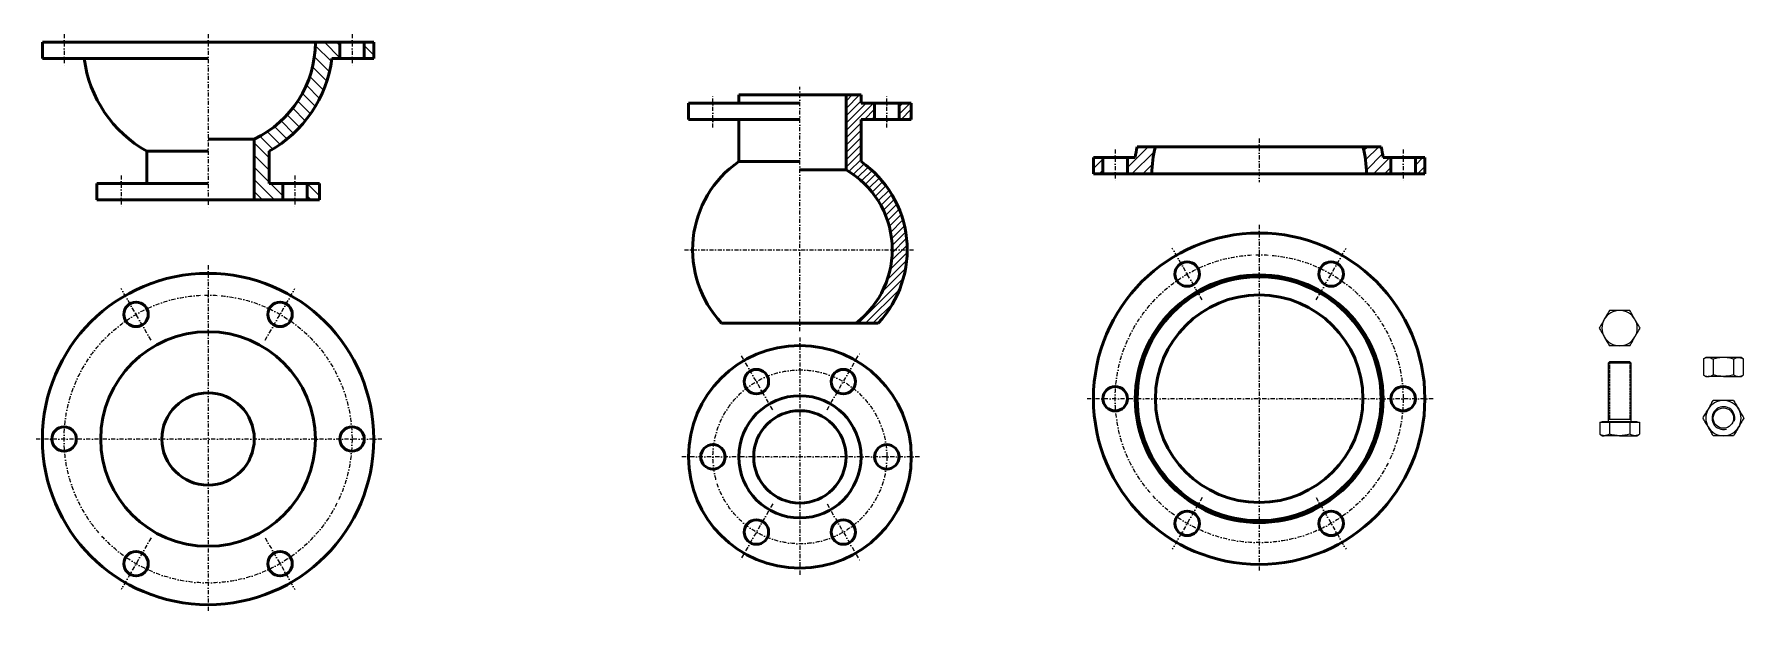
# Model space of a CAD drawing. Header units: millimetres. Extents: x 14703 to 23520, y 175 to 1762.
# Drawn here: x 14703 to 17849, y 349 to 1414 of the extents above; entities that cross this region are included whole.
import ezdxf

# ---------------------------------------------------------------- set-up
doc = ezdxf.new("R2010")
doc.units = ezdxf.units.MM
doc.header["$LTSCALE"] = 0.3
doc.linetypes.add('DASHDOTX2', pattern=[50.8, 25.4, -12.7, 0, -12.7])
doc.linetypes.add('HIDDEN', pattern=[9.525, 6.35, -3.175])
for name, color, linetype, lineweight in [('Contorno', 5, 'Continuous', 50), ('Hachura', 252, 'Continuous', 15), ('Linha de Centro', 46, 'DASHDOTX2', 9)]:
    doc.layers.add(name, color=color, linetype=linetype, lineweight=lineweight)

msp = doc.modelspace()

# ---------------------------------------------------------------- hatches: boundary and pattern name
at = {"layer": 'Hachura'}
h = msp.add_hatch(dxfattribs=at)
h.set_pattern_fill('ANSI31', color=256, scale=5, angle=90)
h.set_pattern_definition([(135, (-3374.57, -756.258), (-11.22532, -11.22532), [])])
h.paths.add_polyline_path([(15265.39, 1398.986), (15220.39, 1398.986, -0.28914733), (15107.89, 1220.713), (15107.89, 1108.986), (15160.39, 1108.986), (15160.39, 1138.986), (15135.39, 1138.986), (15135.39, 1198.378, 0.2364906), (15250.925, 1368.986), (15265.39, 1368.986)])
h.paths.add_polyline_path([(15327.89, 1398.986), (15310.39, 1398.986), (15310.39, 1368.986), (15327.89, 1368.986)])
h.paths.add_polyline_path([(15227.89, 1138.986), (15205.39, 1138.986), (15205.39, 1108.986), (15227.89, 1108.986)], flags=17)
h = msp.add_hatch(dxfattribs=at)
h.set_pattern_fill('ANSI31', color=256, scale=3)
h.set_pattern_definition([(45, (-3374.571, -756.258), (-6.735192, 6.735192), [])])
h.paths.add_polyline_path([(16224.633, 1257.004), (16249.633, 1257.004), (16249.633, 1287.004), (16224.633, 1287.004), (16224.633, 1302.004), (16197.133, 1302.004), (16197.133, 1164.228, -0.26794919), (16282.133, 1017.004), (16309.633, 1017.004, 0.24597637), (16224.633, 1179.331)])
h.paths.add_polyline_path([(16317.133, 1287.004), (16294.633, 1287.004), (16294.633, 1257.004), (16317.133, 1257.004)])
h.paths.add_polyline_path([(16309.633, 1017.004), (16282.133, 1017.004, -0.23349854), (16215.453, 882.004), (16256.29, 882.004, 0.19040403)])
h = msp.add_hatch(dxfattribs=at)
h.set_pattern_fill('ANSI31', color=256, scale=4.5)
h.set_pattern_definition([(45, (-3374.57, -756.258), (-10.102788, 10.102788), [])])
h.paths.add_polyline_path([(16669.928, 1186.649), (16652.428, 1186.649), (16652.428, 1156.649), (16669.928, 1156.649)])
h.paths.add_polyline_path([(16766.362, 1206.649), (16732.928, 1206.649, 0.02208698), (16729.393, 1186.649), (16714.928, 1186.649), (16714.928, 1156.649), (16759.928, 1156.649, -0.06407497)])
h.paths.add_polyline_path([(17199.928, 1186.649), (17185.463, 1186.649, 0.02208698), (17181.927, 1206.649), (17148.494, 1206.649, -0.06407497), (17154.928, 1156.649), (17199.928, 1156.649)])
h.paths.add_polyline_path([(17262.428, 1186.649), (17244.928, 1186.649), (17244.928, 1156.649), (17262.428, 1156.649)])

# ---------------------------------------------------------------- linework, layer by layer
at = {"layer": 'Contorno'}
for p, q in [((15022.89, 1398.986), (14717.89, 1398.986)), ((14717.89, 1398.986), (14717.89, 1368.986)), ((15022.89, 1398.986), (15327.89, 1398.986)), ((15265.39, 1398.986), (15265.39, 1368.986)), ((15310.39, 1398.986), (15310.39, 1368.986)), ((15327.89, 1398.986), (15327.89, 1368.986)), ((15022.89, 1368.986), (14717.89, 1368.986)), ((15250.925, 1368.986), (15327.89, 1368.986)), ((16112.133, 1302.004), (15999.633, 1302.004)), ((15999.633, 1287.004), (15999.633, 1302.004)), ((16112.133, 1302.004), (16224.633, 1302.004)), ((16197.133, 1164.228), (16197.133, 1302.004)), ((16224.633, 1287.004), (16224.633, 1302.004)), ((16112.133, 1287.004), (15907.133, 1287.004)), ((15907.133, 1257.004), (15907.133, 1287.004)), ((16224.633, 1287.004), (16317.133, 1287.004)), ((16249.633, 1257.004), (16249.633, 1287.004)), ((16294.633, 1257.004), (16294.633, 1287.004)), ((16317.133, 1257.004), (16317.133, 1287.004)), ((16112.133, 1257.004), (15907.133, 1257.004)), ((15999.633, 1179.331), (15999.633, 1257.004)), ((16224.633, 1257.004), (16317.133, 1257.004)), ((16224.633, 1179.331), (16224.633, 1257.004)), ((14910.39, 1198.378), (14910.39, 1138.986)), ((14910.39, 1198.378), (15022.89, 1198.378)), ((15107.89, 1220.713), (15022.89, 1220.713)), ((15107.89, 1220.713), (15107.89, 1108.986)), ((15135.39, 1198.378), (15135.39, 1138.986)), ((16957.428, 1206.649), (16732.928, 1206.649)), ((16957.428, 1206.649), (17181.927, 1206.649)), ((15999.633, 1179.331), (16112.133, 1179.331)), ((16197.133, 1164.228), (16112.133, 1164.228)), ((16729.393, 1186.649), (16652.428, 1186.649)), ((16652.428, 1186.649), (16652.428, 1156.649)), ((16669.928, 1186.649), (16669.928, 1156.649)), ((16714.928, 1186.649), (16714.928, 1156.649)), ((17185.463, 1186.649), (17262.428, 1186.649)), ((17199.928, 1186.649), (17199.928, 1156.649)), ((17244.928, 1186.649), (17244.928, 1156.649)), ((17262.428, 1186.649), (17262.428, 1156.649)), ((15022.89, 1138.986), (14817.89, 1138.986)), ((14817.89, 1138.986), (14817.89, 1108.986)), ((15135.39, 1138.986), (15227.89, 1138.986)), ((15160.39, 1138.986), (15160.39, 1108.986)), ((15205.39, 1138.986), (15205.39, 1108.986)), ((15227.89, 1138.986), (15227.89, 1108.986)), ((16957.428, 1156.649), (16652.428, 1156.649)), ((16957.428, 1156.649), (17262.428, 1156.649)), ((15022.89, 1108.986), (14817.89, 1108.986)), ((15022.89, 1108.986), (15227.89, 1108.986)), ((16112.133, 882.004), (15967.976, 882.004)), ((16112.133, 882.004), (16256.29, 882.004))]:
    msp.add_line(p, q, dxfattribs=at)
at = {"layer": 'Contorno', "linetype": 'Continuous', "lineweight": 15}
for p, q in [((17779.377, 818.731), (17775.349, 816.405)), ((17783.731, 818.731), (17779.377, 818.731)), ((17811.877, 818.731), (17783.731, 818.731)), ((17840.023, 818.731), (17811.877, 818.731)), ((17844.377, 818.731), (17840.023, 818.731)), ((17848.405, 816.405), (17844.377, 818.731)), ((17602.3, 811), (17599.833, 808.533)), ((17599.833, 808.533), (17599.833, 700.651)), ((17620.833, 808.533), (17599.833, 808.533)), ((17620.833, 811), (17602.3, 811)), ((17639.366, 811), (17620.833, 811)), ((17641.833, 808.533), (17620.833, 808.533)), ((17641.833, 808.533), (17639.366, 811)), ((17641.833, 700.651), (17641.833, 808.533)), ((17775.349, 816.405), (17775.349, 786.156)), ((17793.113, 815.828), (17793.113, 786.733)), ((17830.641, 815.828), (17830.641, 786.733)), ((17848.405, 816.405), (17848.405, 786.156)), ((17775.349, 786.156), (17779.377, 783.831)), ((17779.377, 783.831), (17783.731, 783.831)), ((17811.877, 783.831), (17783.731, 783.831)), ((17811.877, 783.831), (17840.023, 783.831)), ((17840.023, 783.831), (17844.377, 783.831)), ((17844.377, 783.831), (17848.405, 786.156)), ((17584.305, 699.651), (17584.305, 677.553)), ((17584.305, 699.651), (17592.687, 699.651)), ((17588.333, 700.651), (17588.333, 699.651)), ((17588.333, 700.651), (17653.333, 700.651)), ((17592.687, 699.651), (17602.069, 699.651)), ((17602.069, 699.651), (17602.069, 677.553)), ((17602.069, 699.651), (17620.833, 699.651)), ((17620.833, 699.651), (17639.597, 699.651)), ((17639.597, 699.651), (17639.597, 677.553)), ((17639.597, 699.651), (17648.979, 699.651)), ((17648.979, 699.651), (17657.361, 699.651)), ((17653.333, 699.651), (17653.333, 700.651)), ((17657.361, 699.651), (17657.361, 677.553)), ((17584.305, 677.553), (17589.333, 674.651)), ((17589.333, 674.651), (17592.687, 674.651)), ((17620.833, 674.651), (17592.687, 674.651)), ((17620.833, 674.651), (17648.979, 674.651)), ((17648.979, 674.651), (17652.333, 674.651)), ((17652.333, 674.651), (17657.361, 677.553))]:
    msp.add_line(p, q, dxfattribs=at)
at = {"layer": 'Contorno', "color": 251, "linetype": 'HIDDEN', "lineweight": 9, "true_color": 0x636466}
for p, q in [((17602.3, 811), (17602.3, 705.151)), ((17639.366, 811), (17639.366, 705.151))]:
    msp.add_line(p, q, dxfattribs=at)
at = {"layer": 'Contorno', "linetype": 'Continuous', "lineweight": 0}
msp.add_line((17599.833, 705.151), (17641.833, 705.151), dxfattribs=at)
at = {"layer": 'Contorno'}
for centre, radius in [((16957.428, 742.793), 305), ((16824.928, 972.29), 22.5), ((17089.928, 972.29), 22.5), ((15022.89, 668.587), 305), ((16957.428, 742.793), 228.035), ((16957.428, 742.793), 224.499), ((14890.39, 898.084), 22.5), ((15155.39, 898.084), 22.5), ((16957.428, 742.793), 191.066), ((15022.89, 668.587), 197.5), ((16112.133, 635.758), 205), ((16032.133, 774.322), 22.5), ((16192.133, 774.322), 22.5), ((16692.428, 742.793), 22.5), ((17222.428, 742.793), 22.5), ((15022.89, 668.587), 85), ((16112.133, 635.758), 112.5), ((16112.133, 635.758), 85), ((14757.89, 668.587), 22.5), ((15287.89, 668.587), 22.5), ((15952.133, 635.758), 22.5), ((16272.133, 635.758), 22.5), ((16824.928, 513.296), 22.5), ((17089.928, 513.296), 22.5), ((16032.133, 497.194), 22.5), ((16192.133, 497.194), 22.5), ((14890.39, 439.09), 22.5), ((15155.39, 439.09), 22.5)]:
    msp.add_circle(centre, radius, dxfattribs=at)
at = {"layer": 'Contorno', "linetype": 'Continuous', "lineweight": 15}
msp.add_circle((17811.877, 707.151), 18.75, dxfattribs=at)
at = {"layer": 'Contorno'}
for centre, radius, start, end in [((15022.89, 1398.986), 197.5, 295.491662, 0), ((15022.89, 1398.986), 230, 187.494717, 240.716556), ((15022.89, 1398.986), 230, 299.283444, 352.505283), ((16957.428, 1156.649), 230, 167.444142, 172.505283), ((16957.428, 1156.649), 197.5, 165.335146, 180), ((16957.428, 1156.649), 197.5, 0, 14.664854), ((16957.428, 1156.649), 230, 7.494717, 12.555858), ((16112.133, 1017.004), 197.5, 124.723749, 223.121232), ((16112.133, 1017.004), 170, 307.428006, 60), ((16112.133, 1017.004), 197.5, 316.878768, 55.276251)]:
    msp.add_arc(centre, radius, start, end, dxfattribs=at)
at = {"layer": 'Contorno', "linetype": 'Continuous', "lineweight": 15}
for centre, start, end in [((17620.833, 872.711), 150, 210), ((17620.833, 872.711), 90, 150), ((17620.833, 872.711), 30, 90), ((17620.833, 872.711), 330, 30), ((17620.833, 872.711), 210, 270), ((17620.833, 872.711), 270, 330), ((17811.877, 707.151), 90, 150), ((17811.877, 707.151), 30, 90), ((17811.877, 707.151), 150, 210), ((17811.877, 707.151), 330, 30), ((17811.877, 707.151), 210, 270), ((17811.877, 707.151), 270, 330)]:
    msp.add_arc(centre, 32.5, start, end, dxfattribs=at)
at = {"layer": 'Contorno', "color": 251, "linetype": 'Continuous', "lineweight": 9, "true_color": 0x636466}
msp.add_arc((17811.877, 707.151), 21, 345, 285, dxfattribs=at)
at = {"layer": 'Contorno', "linetype": 'Continuous', "lineweight": 15}
for points, knots in [([(17592.687, 888.961), (17592.289, 888.271), (17591.889, 887.578), (17591.093, 886.199), (17590.696, 885.511), (17589.509, 883.456), (17588.723, 882.095), (17586.38, 878.036), (17584.836, 875.362), (17583.305, 872.711)], [0, 0, 0, 0, 0.125, 0.125, 0.25, 0.25, 0.5, 0.5, 1, 1, 1, 1]), ([(17602.069, 905.211), (17600.535, 902.553), (17598.989, 899.875), (17595.864, 894.463), (17594.286, 891.729), (17592.687, 888.961)], [0, 0, 0, 0, 0.5, 0.5, 1, 1, 1, 1]), ([(17620.833, 905.211), (17619.246, 905.211), (17617.654, 905.211), (17614.458, 905.211), (17612.876, 905.211), (17608.177, 905.211), (17605.104, 905.211), (17602.069, 905.211)], [0, 0, 0, 0, 0.25, 0.25, 0.5, 0.5, 1, 1, 1, 1]), ([(17639.597, 905.211), (17638.071, 905.211), (17636.529, 905.211), (17633.414, 905.211), (17631.853, 905.211), (17627.156, 905.211), (17624.005, 905.211), (17620.833, 905.211)], [0, 0, 0, 0, 0.25, 0.25, 0.5, 0.5, 1, 1, 1, 1]), ([(17648.979, 888.961), (17648.581, 889.65), (17648.181, 890.343), (17647.384, 891.723), (17646.988, 892.41), (17645.801, 894.466), (17645.015, 895.827), (17642.672, 899.885), (17641.128, 902.559), (17639.597, 905.211)], [0, 0, 0, 0, 0.125, 0.125, 0.25, 0.25, 0.5, 0.5, 1, 1, 1, 1]), ([(17658.361, 872.711), (17656.826, 875.369), (17655.28, 878.047), (17652.156, 883.458), (17650.577, 886.192), (17648.979, 888.961)], [0, 0, 0, 0, 0.5, 0.5, 1, 1, 1, 1]), ([(17583.305, 872.711), (17584.84, 870.053), (17586.386, 867.375), (17589.51, 861.963), (17591.089, 859.229), (17592.687, 856.461)], [0, 0, 0, 0, 0.5, 0.5, 1, 1, 1, 1]), ([(17592.687, 856.461), (17593.085, 855.771), (17593.486, 855.078), (17594.282, 853.699), (17594.679, 853.011), (17595.866, 850.956), (17596.651, 849.595), (17598.995, 845.536), (17600.538, 842.862), (17602.069, 840.211)], [0, 0, 0, 0, 0.125, 0.125, 0.25, 0.25, 0.5, 0.5, 1, 1, 1, 1]), ([(17639.597, 840.211), (17641.132, 842.869), (17642.678, 845.547), (17645.802, 850.958), (17647.381, 853.692), (17648.979, 856.461)], [0, 0, 0, 0, 0.5, 0.5, 1, 1, 1, 1]), ([(17648.979, 856.461), (17649.377, 857.15), (17649.777, 857.843), (17650.574, 859.223), (17650.971, 859.91), (17652.157, 861.966), (17652.943, 863.327), (17655.286, 867.385), (17656.83, 870.059), (17658.361, 872.711)], [0, 0, 0, 0, 0.125, 0.125, 0.25, 0.25, 0.5, 0.5, 1, 1, 1, 1]), ([(17620.833, 840.211), (17619.246, 840.211), (17617.654, 840.211), (17614.458, 840.211), (17612.876, 840.211), (17608.177, 840.211), (17605.104, 840.211), (17602.069, 840.211)], [0, 0, 0, 0, 0.25, 0.25, 0.5, 0.5, 1, 1, 1, 1]), ([(17639.597, 840.211), (17638.071, 840.211), (17636.529, 840.211), (17633.414, 840.211), (17631.853, 840.211), (17627.156, 840.211), (17624.005, 840.211), (17620.833, 840.211)], [0, 0, 0, 0, 0.25, 0.25, 0.5, 0.5, 1, 1, 1, 1]), ([(17775.349, 816.382), (17776.555, 817.02), (17777.769, 817.553), (17780.554, 818.454), (17782.133, 818.731), (17783.731, 818.731)], [0.108417165, 0.108417165, 0.108417165, 0.108417165, 0.5, 0.5, 1, 1, 1, 1]), ([(17783.731, 818.731), (17784.129, 818.731), (17784.529, 818.714), (17785.326, 818.646), (17785.723, 818.596), (17786.909, 818.396), (17787.695, 818.2), (17790.038, 817.441), (17791.582, 816.712), (17793.113, 815.828)], [0, 0, 0, 0, 0.125, 0.125, 0.25, 0.25, 0.5, 0.5, 1, 1, 1, 1]), ([(17811.877, 818.731), (17810.29, 818.731), (17808.699, 818.663), (17806.304, 818.462), (17805.508, 818.379), (17803.925, 818.182), (17803.138, 818.069), (17799.221, 817.433), (17796.147, 816.704), (17793.113, 815.828)], [0, 0, 0, 0, 0.25, 0.25, 0.375, 0.375, 0.5, 0.5, 1, 1, 1, 1]), ([(17830.641, 815.828), (17829.115, 816.268), (17827.575, 816.673), (17824.46, 817.39), (17822.897, 817.7), (17818.198, 818.458), (17815.048, 818.731), (17811.877, 818.731)], [0, 0, 0, 0, 0.25, 0.25, 0.5, 0.5, 1, 1, 1, 1]), ([(17830.641, 815.828), (17832.175, 816.714), (17833.721, 817.444), (17836.846, 818.454), (17838.424, 818.731), (17840.023, 818.731)], [0, 0, 0, 0, 0.5, 0.5, 1, 1, 1, 1]), ([(17840.023, 818.731), (17840.421, 818.731), (17840.821, 818.714), (17841.617, 818.646), (17842.014, 818.596), (17843.201, 818.396), (17843.987, 818.2), (17845.99, 817.551), (17847.202, 817.018), (17848.405, 816.382)], [0, 0, 0, 0, 0.125, 0.125, 0.25, 0.25, 0.5, 0.5, 0.891337208, 0.891337208, 0.891337208, 0.891337208]), ([(17783.731, 783.831), (17784.129, 783.831), (17784.529, 783.848), (17785.326, 783.915), (17785.723, 783.966), (17786.909, 784.165), (17787.695, 784.361), (17790.038, 785.12), (17791.582, 785.85), (17793.113, 786.733)], [0, 0, 0, 0, 0.125, 0.125, 0.25, 0.25, 0.5, 0.5, 1, 1, 1, 1]), ([(17811.877, 783.831), (17810.29, 783.831), (17808.699, 783.898), (17806.304, 784.099), (17805.508, 784.182), (17803.925, 784.379), (17803.138, 784.492), (17799.221, 785.128), (17796.147, 785.858), (17793.113, 786.733)], [0, 0, 0, 0, 0.25, 0.25, 0.375, 0.375, 0.5, 0.5, 1, 1, 1, 1]), ([(17830.641, 786.733), (17829.115, 786.293), (17827.575, 785.889), (17824.46, 785.171), (17822.897, 784.861), (17818.198, 784.103), (17815.048, 783.831), (17811.877, 783.831)], [0, 0, 0, 0, 0.25, 0.25, 0.5, 0.5, 1, 1, 1, 1]), ([(17830.641, 786.733), (17832.175, 785.847), (17833.721, 785.117), (17836.846, 784.107), (17838.424, 783.831), (17840.023, 783.831)], [0, 0, 0, 0, 0.5, 0.5, 1, 1, 1, 1]), ([(17775.349, 786.18), (17776.555, 785.541), (17777.769, 785.008), (17780.554, 784.107), (17782.133, 783.831), (17783.731, 783.831)], [0.108417165, 0.108417165, 0.108417165, 0.108417165, 0.5, 0.5, 1, 1, 1, 1]), ([(17840.023, 783.831), (17840.421, 783.831), (17840.821, 783.848), (17841.617, 783.915), (17842.014, 783.966), (17843.201, 784.165), (17843.987, 784.361), (17845.99, 785.01), (17847.202, 785.543), (17848.405, 786.18)], [0, 0, 0, 0, 0.125, 0.125, 0.25, 0.25, 0.5, 0.5, 0.891337208, 0.891337208, 0.891337208, 0.891337208]), ([(17783.731, 723.401), (17784.129, 724.09), (17784.529, 724.783), (17785.326, 726.163), (17785.723, 726.85), (17786.909, 728.905), (17787.695, 730.266), (17790.038, 734.325), (17791.582, 736.999), (17793.113, 739.651)], [0, 0, 0, 0, 0.125, 0.125, 0.25, 0.25, 0.5, 0.5, 1, 1, 1, 1]), ([(17811.877, 739.651), (17810.29, 739.651), (17808.699, 739.651), (17806.304, 739.651), (17805.508, 739.651), (17803.925, 739.651), (17803.138, 739.651), (17799.221, 739.651), (17796.147, 739.651), (17793.113, 739.651)], [0, 0, 0, 0, 0.25, 0.25, 0.375, 0.375, 0.5, 0.5, 1, 1, 1, 1]), ([(17830.641, 739.651), (17829.115, 739.651), (17827.575, 739.651), (17824.46, 739.651), (17822.897, 739.651), (17818.198, 739.651), (17815.048, 739.651), (17811.877, 739.651)], [0, 0, 0, 0, 0.25, 0.25, 0.5, 0.5, 1, 1, 1, 1]), ([(17830.641, 739.651), (17832.175, 736.992), (17833.721, 734.315), (17836.846, 728.903), (17838.424, 726.169), (17840.023, 723.401)], [0, 0, 0, 0, 0.5, 0.5, 1, 1, 1, 1]), ([(17774.349, 707.151), (17775.884, 709.809), (17777.43, 712.487), (17780.554, 717.898), (17782.133, 720.632), (17783.731, 723.401)], [0, 0, 0, 0, 0.5, 0.5, 1, 1, 1, 1]), ([(17783.731, 690.901), (17783.333, 691.59), (17782.933, 692.283), (17782.136, 693.663), (17781.739, 694.35), (17780.553, 696.405), (17779.767, 697.766), (17777.424, 701.825), (17775.88, 704.499), (17774.349, 707.151)], [0, 0, 0, 0, 0.125, 0.125, 0.25, 0.25, 0.5, 0.5, 1, 1, 1, 1]), ([(17840.023, 723.401), (17840.421, 722.711), (17840.821, 722.018), (17841.617, 720.639), (17842.014, 719.951), (17843.201, 717.896), (17843.987, 716.535), (17846.33, 712.476), (17847.874, 709.802), (17849.405, 707.151)], [0, 0, 0, 0, 0.125, 0.125, 0.25, 0.25, 0.5, 0.5, 1, 1, 1, 1]), ([(17849.405, 707.151), (17847.87, 704.492), (17846.324, 701.815), (17843.2, 696.403), (17841.621, 693.669), (17840.023, 690.901)], [0, 0, 0, 0, 0.5, 0.5, 1, 1, 1, 1]), ([(17592.687, 674.651), (17592.289, 674.651), (17591.889, 674.668), (17591.093, 674.735), (17590.696, 674.786), (17589.535, 674.981), (17588.774, 675.169), (17588.018, 675.41)], [0, 0, 0, 0, 0.125, 0.125, 0.25, 0.25, 0.491908738, 0.491908738, 0.491908738, 0.491908738]), ([(17602.069, 677.553), (17600.535, 676.667), (17598.989, 675.937), (17595.864, 674.927), (17594.286, 674.651), (17592.687, 674.651)], [0, 0, 0, 0, 0.5, 0.5, 1, 1, 1, 1]), ([(17620.833, 674.651), (17619.246, 674.651), (17617.654, 674.718), (17614.458, 674.986), (17612.876, 675.185), (17608.177, 675.948), (17605.104, 676.678), (17602.069, 677.553)], [0, 0, 0, 0, 0.25, 0.25, 0.5, 0.5, 1, 1, 1, 1]), ([(17639.597, 677.553), (17638.071, 677.113), (17636.529, 676.708), (17633.414, 675.991), (17631.853, 675.681), (17627.156, 674.923), (17624.005, 674.651), (17620.833, 674.651)], [0, 0, 0, 0, 0.25, 0.25, 0.5, 0.5, 1, 1, 1, 1]), ([(17648.979, 674.651), (17648.581, 674.651), (17648.181, 674.668), (17647.384, 674.735), (17646.988, 674.786), (17645.801, 674.985), (17645.015, 675.181), (17642.672, 675.94), (17641.128, 676.67), (17639.597, 677.553)], [0, 0, 0, 0, 0.125, 0.125, 0.25, 0.25, 0.5, 0.5, 1, 1, 1, 1]), ([(17793.113, 674.651), (17791.578, 677.309), (17790.032, 679.987), (17786.908, 685.398), (17785.329, 688.132), (17783.731, 690.901)], [0, 0, 0, 0, 0.5, 0.5, 1, 1, 1, 1]), ([(17811.877, 674.651), (17810.29, 674.651), (17808.699, 674.651), (17806.304, 674.651), (17805.508, 674.651), (17803.925, 674.651), (17803.138, 674.651), (17799.221, 674.651), (17796.147, 674.651), (17793.113, 674.651)], [0, 0, 0, 0, 0.25, 0.25, 0.375, 0.375, 0.5, 0.5, 1, 1, 1, 1]), ([(17830.641, 674.651), (17829.115, 674.651), (17827.575, 674.651), (17824.46, 674.651), (17822.897, 674.651), (17818.198, 674.651), (17815.048, 674.651), (17811.877, 674.651)], [0, 0, 0, 0, 0.25, 0.25, 0.5, 0.5, 1, 1, 1, 1]), ([(17840.023, 690.901), (17839.625, 690.211), (17839.224, 689.518), (17838.428, 688.139), (17838.031, 687.451), (17836.844, 685.396), (17836.059, 684.035), (17833.715, 679.976), (17832.172, 677.302), (17830.641, 674.651)], [0, 0, 0, 0, 0.125, 0.125, 0.25, 0.25, 0.5, 0.5, 1, 1, 1, 1])]:
    msp.add_open_spline(points, degree=3, knots=knots, dxfattribs=at)
msp.add_open_spline([(17653.648, 675.41), (17652.109, 674.919), (17650.554, 674.651), (17648.979, 674.651)], degree=3, dxfattribs=at)
at = {"layer": 'Linha de Centro'}
for p, q in [((14757.89, 1413.986), (14757.89, 1353.986)), ((15022.89, 1413.986), (15022.89, 1093.986)), ((15287.89, 1413.986), (15287.89, 1353.986)), ((15952.133, 1242.004), (15952.133, 1302.004)), ((16112.133, 867.004), (16112.133, 1317.004)), ((16272.133, 1242.004), (16272.133, 1302.004)), ((16692.428, 1201.649), (16692.428, 1141.649)), ((16957.428, 1221.649), (16957.428, 1141.649)), ((17222.428, 1201.649), (17222.428, 1141.649)), ((14862.89, 1153.986), (14862.89, 1093.986)), ((15182.89, 1153.986), (15182.89, 1093.986)), ((16957.428, 1062.793), (16957.428, 422.793)), ((15899.633, 1017.004), (16324.633, 1017.004)), ((16852.428, 924.659), (16797.428, 1019.921)), ((17062.428, 924.659), (17117.428, 1019.921)), ((15022.89, 988.587), (15022.89, 348.587)), ((14917.89, 850.452), (14862.89, 945.715)), ((15127.89, 850.452), (15182.89, 945.715)), ((16112.133, 855.758), (16112.133, 415.758)), ((16062.133, 722.361), (16002.133, 826.284)), ((16162.133, 722.361), (16222.133, 826.284)), ((17277.428, 742.793), (16637.428, 742.793)), ((15342.89, 668.587), (14702.89, 668.587)), ((16332.133, 635.758), (15892.133, 635.758)), ((16062.133, 549.156), (16002.133, 445.232)), ((16162.133, 549.156), (16222.133, 445.232)), ((16852.428, 560.928), (16797.428, 465.665)), ((17062.428, 560.928), (17117.428, 465.665)), ((14917.89, 486.722), (14862.89, 391.459)), ((15127.89, 486.722), (15182.89, 391.459))]:
    msp.add_line(p, q, dxfattribs=at)
for centre, radius in [((16957.428, 742.793), 265), ((15022.89, 668.587), 265), ((16112.133, 635.758), 160)]:
    msp.add_circle(centre, radius, dxfattribs=at)

doc.saveas('drawing.dxf')
